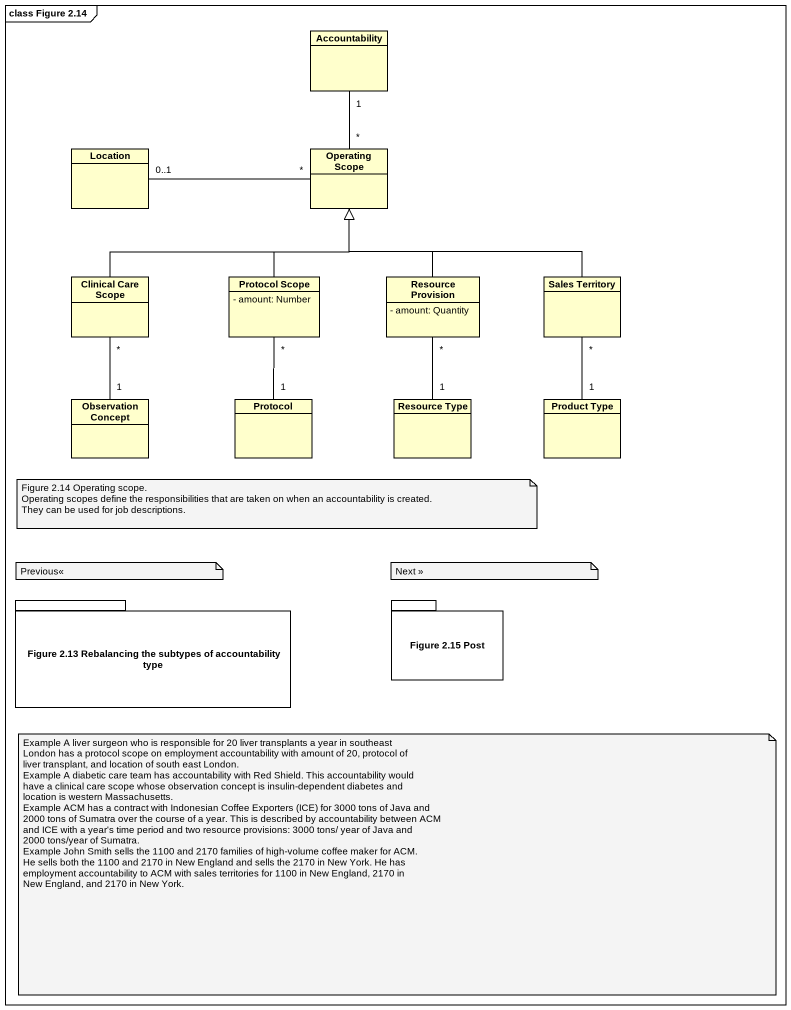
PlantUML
@startuml
mainframe class Figure 2.14
hide circle
hide empty members
skinparam classAttributeIconSize 0
class Accountability
class Location
class "Operating Scope" as Operating_Scope
class "Clinical Care Scope" as Clinical_Care_Scope
class "Protocol Scope" as Protocol_Scope {
  - amount: Number
}
class "Resource Provision" as Resource_Provision {
  - amount: Quantity
}
class "Sales Territory" as Sales_Territory
class "Observation Concept" as Observation_Concept
class "Protocol" as Protocol_
class "Resource Type" as Resource_Type
class "Product Type" as Product_Type
package "Figure 2.13 Rebalancing the subtypes of accountability type" as Figure_2_13_Rebalancing_the {
}
package "Figure 2.15 Post" as Figure_2_15_Post {
}
Accountability "1" -- "*" Operating_Scope
Location "0..1" -right- "*" Operating_Scope
Clinical_Care_Scope -right-|> Operating_Scope
Protocol_Scope -up-|> Operating_Scope
Resource_Provision -up-|> Operating_Scope
Sales_Territory -left-|> Operating_Scope
Observation_Concept "1" -up- "*" Clinical_Care_Scope
Protocol_ "1" -up- "*" Protocol_Scope
Resource_Type "1" -up- "*" Resource_Provision
Product_Type "1" -up- "*" Sales_Territory
note as N1
  Figure 2.14 Operating scope.
  Operating scopes define the responsibilities that are taken on when an accountability is created.
  They can be used for job descriptions.
end note
note as N2
  Previous<<
end note
note as N3
  Next >>
end note
note as N4
  Example A liver surgeon who is responsible for 20 liver transplants a year in southeast
  London has a protocol scope on employment accountability with amount of 20, protocol of
  liver transplant, and location of south east London.
  Example A diabetic care team has accountability with Red Shield. This accountability would
  have a clinical care scope whose observation concept is insulin-dependent diabetes and
  location is western Massachusetts.
  Example ACM has a contract with Indonesian Coffee Exporters (ICE) for 3000 tons of Java and
  2000 tons of Sumatra over the course of a year. This is described by accountability between ACM
  and ICE with a year's time period and two resource provisions: 3000 tons/ year of Java and
  2000 tons/year of Sumatra.
  Example John Smith sells the 1100 and 2170 families of high-volume coffee maker for ACM.
  He sells both the 1100 and 2170 in New England and sells the 2170 in New York. He has
  employment accountability to ACM with sales territories for 1100 in New England, 2170 in
  New England, and 2170 in New York.
end note
@enduml
